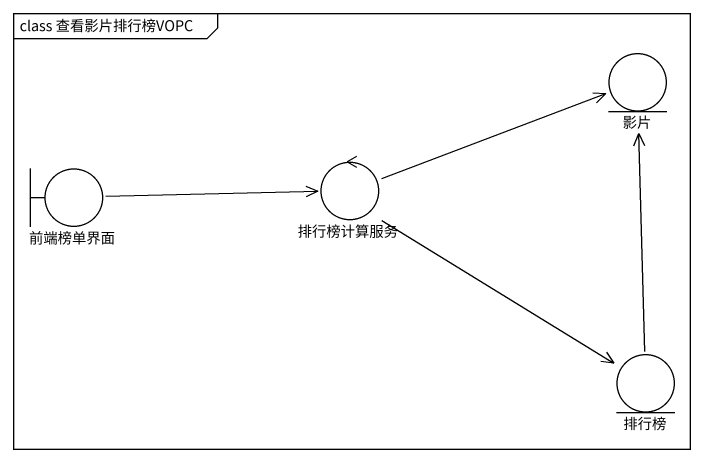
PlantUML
@startuml
mainframe class 查看影片排行榜VOPC
entity 影片
boundary 前端榜单界面
control 排行榜计算服务
entity 排行榜
前端榜单界面 -right-> 排行榜计算服务
排行榜计算服务 -right-> 影片
排行榜计算服务 --> 排行榜
排行榜 -up-> 影片
@enduml
